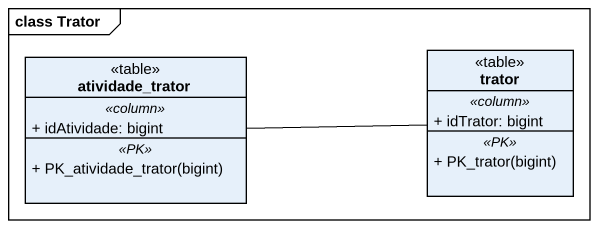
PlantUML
@startuml
mainframe class Trator
hide circle
hide empty members
skinparam classAttributeIconSize 0
class atividade_trator <<table>> {
  .. <<column>> ..
  + idAtividade: bigint
  .. <<PK>> ..
  + PK_atividade_trator(bigint)
}
class trator <<table>> {
  .. <<column>> ..
  + idTrator: bigint
  .. <<PK>> ..
  + PK_trator(bigint)
}
atividade_trator -right- trator
@enduml
